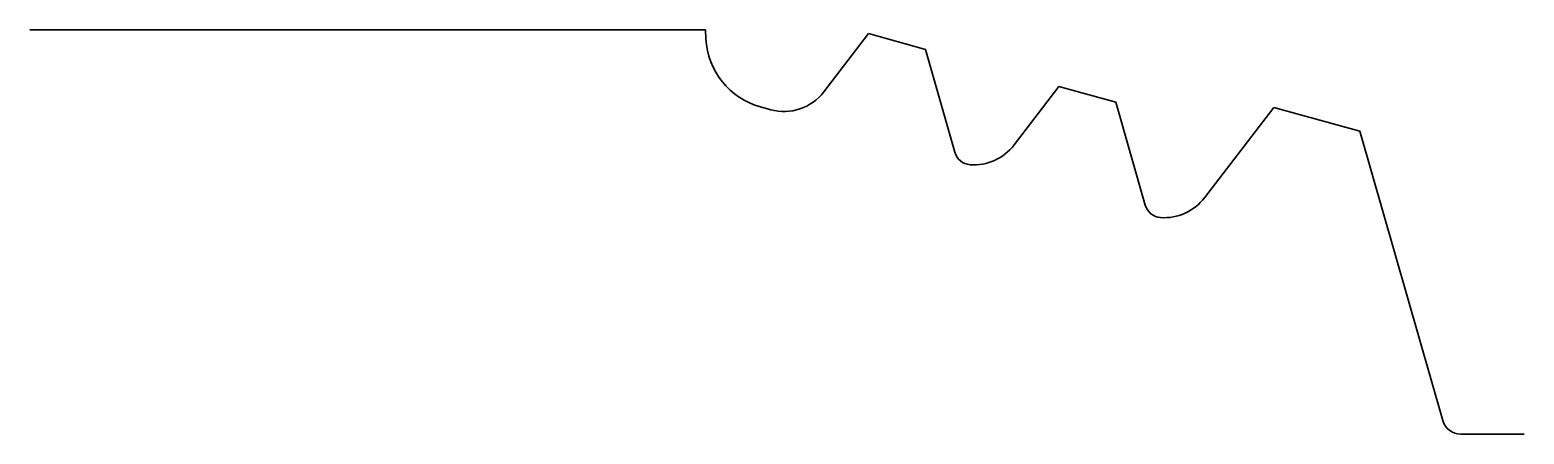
# Model space of a CAD drawing. Header units: millimetres. Extents: x -40 to 0, y 0 to 10.8.
import ezdxf

# ---------------------------------------------------------------- set-up
doc = ezdxf.new("R2010")
doc.units = ezdxf.units.MM
doc.layers.add('EB0', color=7, linetype='Continuous', lineweight=35)
doc.layers.add('粗实线层', color=7, linetype='Continuous', lineweight=35)

msp = doc.modelspace()

# ---------------------------------------------------------------- linework, layer by layer
at = {"layer": 'EB0', "color": 0, "lineweight": 35}
for p, q in [((-21.917, 10.812), (-40, 10.812)), ((-21.905, 10.576), (-21.917, 10.812)), ((-17.551, 10.712), (-18.747, 9.153)), ((-16.028, 10.29), (-17.551, 10.712)), ((-16.028, 10.29), (-15.239, 7.538)), ((-12.454, 9.298), (-13.653, 7.735)), ((-10.93, 8.876), (-12.454, 9.298)), ((-10.93, 8.876), (-10.141, 6.125)), ((-20.169, 8.677), (-20.442, 8.753)), ((-6.699, 8.74), (-8.556, 6.321)), ((-4.397, 8.102), (-6.699, 8.74)), ((-4.397, 8.102), (-2.177, 0.362)), ((-1.697, 0), (0, 0))]:
    msp.add_line(p, q, dxfattribs=at)
at = {"layer": 'EB0', "color": 3, "lineweight": 35}
for centre, radius, start, end in [((-19.907, 10.68), 2, 183, 254.5), ((-19.811, 9.969), 1.34, 254.5, 322.5), ((-14.797, 7.665), 0.46, 196.0004, 265.8653), ((-9.635, 7.149), 1.36, 265.8813, 322.5)]:
    msp.add_arc(centre, radius, start, end, dxfattribs=at)
at = {"layer": 'EB0', "color": 6, "lineweight": 35}
for centre, radius, start, end in [((-14.732, 8.563), 1.36, 265.8653, 322.5), ((-9.699, 6.251), 0.46, 196.0007, 265.8813)]:
    msp.add_arc(centre, radius, start, end, dxfattribs=at)
at = {"layer": '粗实线层', "color": 6, "linetype": 'Continuous'}
msp.add_arc((-1.697, 0.5), 0.5, 196, 270, dxfattribs=at)

doc.saveas('drawing.dxf')
